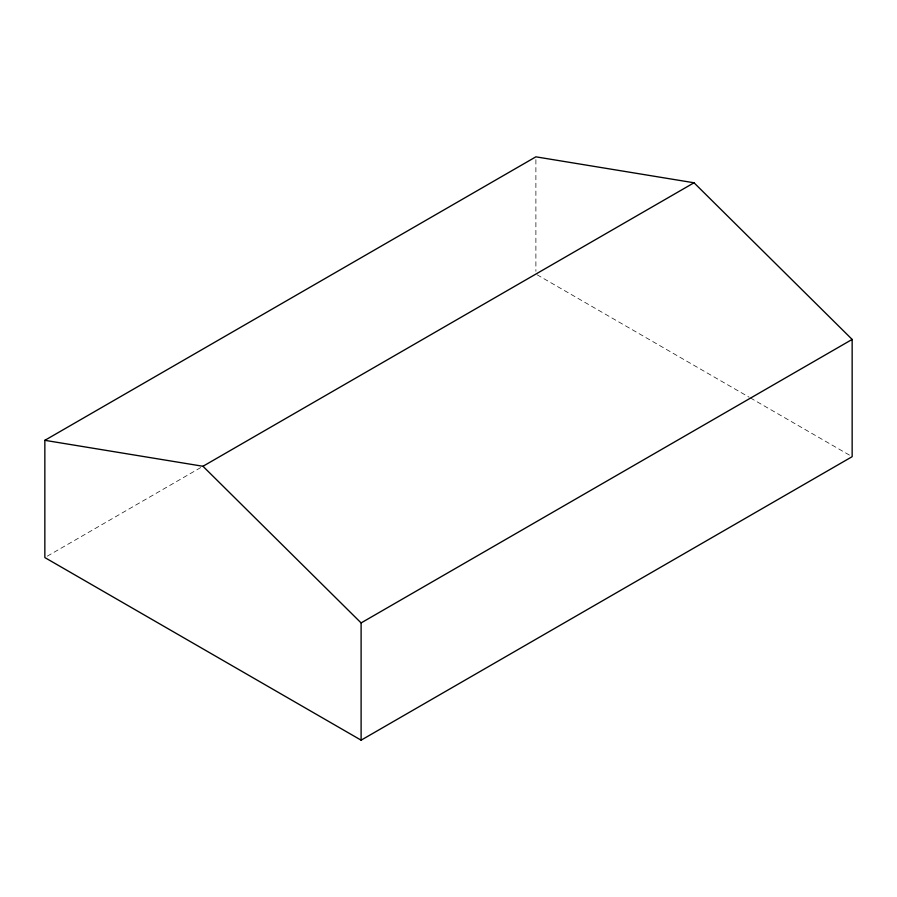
<?xml version="1.0" encoding="UTF-8"?>
<svg xmlns="http://www.w3.org/2000/svg" width="897" height="897" viewBox="0 0 897 897"><rect width="100%" height="100%" fill="white"/><g stroke="black" fill="none" stroke-linecap="round" stroke-linejoin="round"><path stroke-width="0.67" stroke-dasharray="4.49 3.36" d="M47.272 556.174L200.872 467.494M537.101 274.774L749.152 397.203M750.363 397.909L849.728 455.272M535.89 159.621L535.89 271.286"/><path stroke-width="1.35" d="M44.85 440.326L535.89 156.829L694.02 182.775L852.15 339.425L852.15 456.674L361.11 740.171L44.85 557.575L44.85 440.326L202.98 466.272L361.11 622.922L361.11 740.171M202.98 466.272L694.02 182.775M361.11 622.922L852.15 339.425"/></g></svg>
